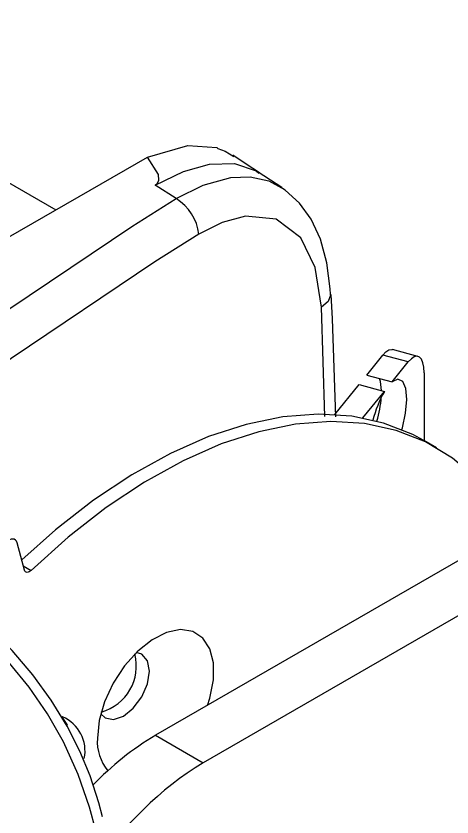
# Model space of a CAD drawing. Header units: inches. Extents: x 5 to 105, y 0 to 80.
# Drawn here: x 67.385 to 68.454, y 49.054 to 51.019 of the extents above; entities that cross this region are included whole.
import ezdxf

# ---------------------------------------------------------------- set-up
doc = ezdxf.new("R2010")
doc.units = ezdxf.units.IN
doc.header["$MEASUREMENT"] = 0

msp = doc.modelspace()

# ---------------------------------------------------------------- linework, layer by layer
for p, q in [((64.8381, 52.0698), (67.482, 50.5435)), ((67.8798, 50.6943), (67.8767, 50.6963)), ((66.7802, 50.1383), (67.707, 50.6733)), ((68.0365, 50.5982), (67.9782, 50.6364)), ((67.777, 50.5713), (67.7262, 50.6046)), ((68.142, 50.0365), (68.1333, 50.3048)), ((68.2445, 50.138), (68.2842, 50.1872)), ((68.3464, 50.1704), (68.2842, 50.1872)), ((68.3703, 50.1841), (68.3081, 50.2008)), ((68.3067, 50.1212), (68.3464, 50.1704)), ((68.2445, 50.138), (68.3067, 50.1212)), ((68.3852, 50.1435), (68.3852, 49.9775)), ((68.1664, 50.0413), (68.2258, 50.1148)), ((68.2258, 50.1148), (68.288, 50.0981)), ((68.2352, 50.0328), (68.288, 50.0981)), ((69.1372, 50.0681), (67.727, 49.2541)), ((69.2536, 50.0009), (67.8435, 49.1868)), ((68.4159, 49.9598), (68.3847, 49.9778)), ((67.4053, 49.6595), (67.3873, 49.7266)), ((67.4025, 49.67), (67.4219, 49.6588)), ((67.727, 49.2541), (67.8435, 49.1868))]:
    msp.add_line(p, q)
at = {"flags": 128}
for points in [[(67.707, 50.6733), (67.8062, 50.7018), (67.8767, 50.6963)], [(67.8798, 50.6943), (67.8978, 50.6876), (67.9184, 50.6745)], [(67.7262, 50.6046), (67.7318, 50.6094), (67.7349, 50.6165), (67.7336, 50.6301), (67.707, 50.6733)], [(67.9816, 50.6342), (67.9489, 50.656), (67.9161, 50.6779)], [(67.7262, 50.6046), (67.7951, 50.6381), (67.8588, 50.6559), (67.9207, 50.6572), (67.9732, 50.6394), (67.98, 50.6335)], [(67.777, 50.5713), (67.777, 50.5713), (67.8436, 50.6046), (67.9116, 50.623), (67.9591, 50.6245), (68.0042, 50.6145), (68.0356, 50.5975)], [(68.1558, 50.3368), (68.1552, 50.3496), (68.1469, 50.4138), (68.1312, 50.4713), (68.1084, 50.5204), (68.0798, 50.5603), (68.0449, 50.5922), (68.0355, 50.5975)], [(66.9645, 50.0292), (67.1434, 50.1461), (67.3161, 50.2663), (67.6683, 50.5031), (67.777, 50.5713)], [(68.1333, 50.3048), (68.1181, 50.4022), (68.0826, 50.4749), (68.0229, 50.5206), (67.947, 50.5282), (67.8902, 50.5128), (67.833, 50.4837)], [(67.833, 50.4837), (67.7251, 50.416), (67.3726, 50.1789), (67.1998, 50.0586), (67.0207, 49.9415)], [(68.1552, 50.3367), (68.1559, 50.3343), (68.1497, 50.3185), (68.1333, 50.3048)], [(68.1691, 50.0355), (68.1606, 50.2761), (68.1572, 50.3358)], [(68.2842, 50.1872), (68.2918, 50.1951), (68.2991, 50.1998), (68.3058, 50.2012), (68.3081, 50.2008)], [(68.3852, 50.1435), (68.3845, 50.1572), (68.3823, 50.1685), (68.3787, 50.177), (68.3739, 50.1824), (68.368, 50.1845), (68.3613, 50.1831), (68.354, 50.1784), (68.3464, 50.1704)], [(68.2807, 50.1), (68.2783, 50.122), (68.2762, 50.1295)], [(68.3306, 50.0044), (68.332, 50.009), (68.34, 50.045), (68.3429, 50.0784), (68.3405, 50.1053), (68.333, 50.1225), (68.3212, 50.128), (68.3067, 50.1212)], [(68.3847, 49.9778), (68.358, 49.992), (68.2857, 50.0204), (68.2079, 50.0372), (68.1253, 50.0423), (68.0387, 50.0355), (67.9489, 50.017), (67.8567, 49.987), (67.763, 49.9456), (67.6687, 49.8934), (67.5746, 49.8308), (67.4816, 49.7583), (67.3986, 49.6843)], [(68.6051, 49.7609), (68.5662, 49.8225), (68.5144, 49.8837), (68.4552, 49.9343), (68.3891, 49.9741), (68.3169, 50.0024), (68.2391, 50.0192), (68.1565, 50.0243), (68.0699, 50.0175), (67.9801, 49.999), (67.8879, 49.969), (67.7942, 49.9276), (67.6998, 49.8754), (67.6058, 49.8128), (67.5128, 49.7403), (67.4219, 49.6588)], [(67.58, 49.0204), (67.5644, 49.0773), (67.5369, 49.1575), (67.501, 49.2379), (67.462, 49.3066), (67.4168, 49.372), (67.3683, 49.4309), (67.317, 49.4847), (67.2234, 49.5677), (67.1295, 49.6383), (66.9567, 49.7547), (66.7849, 49.8666), (66.7386, 49.8971)], [(67.5967, 49.0536), (67.5878, 49.0882), (67.5661, 49.1547), (67.5413, 49.2153), (67.5099, 49.2765), (67.4706, 49.3403), (67.4255, 49.4025), (67.3754, 49.4619), (67.3217, 49.5168), (67.267, 49.5649), (67.212, 49.6084), (67.1397, 49.6603), (67.0578, 49.7149), (66.9515, 49.7843), (66.8435, 49.8554)], [(67.3873, 49.7266), (67.3858, 49.7303), (67.3834, 49.7332), (67.3804, 49.735), (67.3768, 49.7356), (67.3728, 49.7351), (67.3686, 49.7335), (67.3643, 49.7309), (67.3601, 49.7272)], [(67.4219, 49.6588), (67.4193, 49.6566), (67.4167, 49.6551), (67.4141, 49.6541), (67.4116, 49.6539), (67.4095, 49.6544), (67.4076, 49.6555), (67.4062, 49.6572), (67.4053, 49.6595)], [(67.8543, 49.3275), (67.8599, 49.345), (67.8688, 49.3902), (67.8688, 49.4316), (67.8599, 49.4665), (67.8426, 49.4928), (67.8181, 49.5088), (67.7879, 49.5135), (67.7538, 49.5066), (67.7181, 49.4885), (67.6829, 49.4605), (67.6505, 49.4242), (67.6229, 49.3819), (67.6018, 49.3363), (67.5886, 49.2902), (67.5842, 49.2466)], [(67.5924, 49.3066), (67.6028, 49.2968), (67.6235, 49.2928), (67.6478, 49.3013), (67.6722, 49.321), (67.6928, 49.3488), (67.7066, 49.3806), (67.7115, 49.4115), (67.7066, 49.4369), (67.6928, 49.4528), (67.6792, 49.4569)], [(67.5112, 49.2783), (67.5102, 49.2804), (67.4966, 49.3002)]]:
    msp.add_lwpolyline(points, dxfattribs=at)
for centre, radius, start, end in [((67.7152, 50.4701), 0.1185, 6.5894, 58.6098), ((68.5234, 49.9636), 0.2711, 150.2686, 166.3847), ((67.9923, 50.1059), 0.2889, 343.7235, 355.6708), ((67.5623, 49.4242), 0.1174, 285.4655, 14.5399), ((67.4643, 49.2164), 0.0895, 347.4401, 67.737), ((68.1002, 48.6269), 0.7298, 120.7525, 136.2243), ((67.6954, 49.2385), 0.1115, 175.8717, 219.8205), ((68.2785, 48.4802), 0.8298, 121.6202, 147.3349)]:
    msp.add_arc(centre, radius, start, end)

doc.saveas('drawing.dxf')
